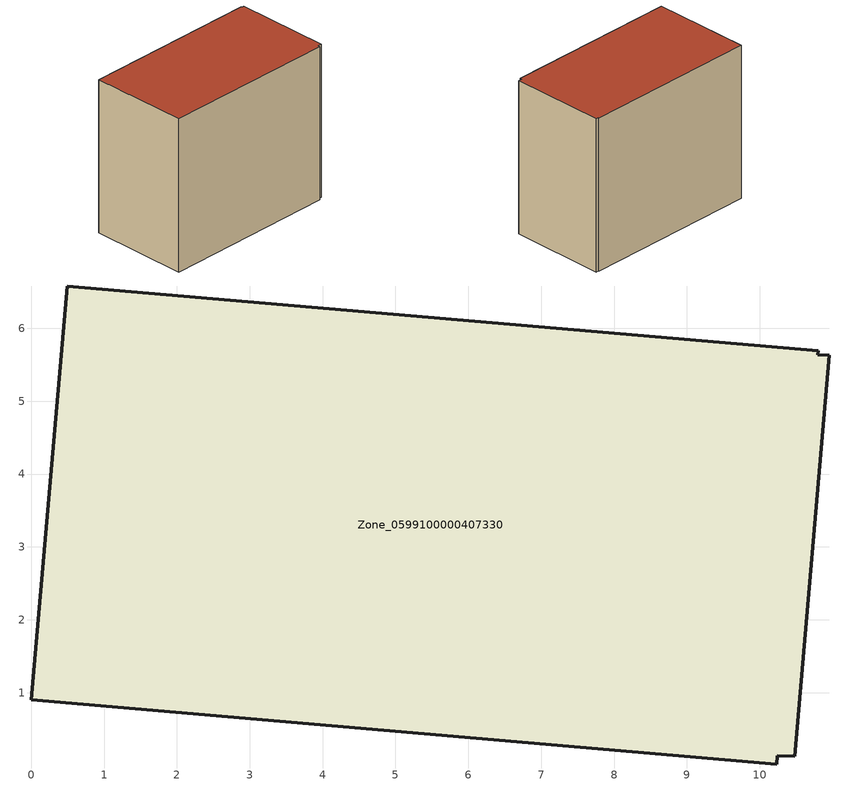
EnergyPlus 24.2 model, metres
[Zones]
Zone_0599100000407330
 floor ground (C_G): 10.95,5.63 10.48,0.13 10.24,0.13 10.23,0.02 0,0.9 0.49,6.58 10.8,5.69 10.8,5.64 z0
 wall outside (C_F): 0,0.9 10.23,0.02 10.24,0.13 10.48,0.13 10.95,5.63 10.8,5.64 10.8,5.69 0.49,6.58 0,0.9 z0:9.03
 roof outside (C_R): 10.48,0.13 10.95,5.63 10.8,5.64 10.8,5.69 0.49,6.58 0,0.9 10.23,0.02 10.24,0.13 z9.03
[BUILDING]
Pand.0599100000407330: North Axis=0; Terrain=City; Loads Convergence Tolerance Value=0.04; Temperature Convergence Tolerance Value=0.4; Solar Distribution=FullExterior; Maximum Number of Warmup Days=25; Minimum Number of Warmup Days=1
[Site:Location]
Rotterdam.The.Hague.AP_ZH_NLD Design_Conditions: Latitude=51.96; Longitude=4.45; Time Zone=1; Elevation=-4.5
[SITE:GROUNDTEMPERATURE:BUILDINGSURFACE]
18, 18, 18, 18, 18, 18, 18, 18, 18, 18, 18, 18
[MATERIAL] Thermal Absorptance=0.9; Solar Absorptance=0.7; Visible Absorptance=0.7
Name | Roughness | Thickness | Conductivity | Density | Specific Heat
G.TI.2006-2014 | MediumSmooth | 0.15 | 0.06 | 540 | 1210
F.TI.2006-2014 | Rough | 0.3 | 0.12 | 1920 | 840
R.TI.2006-2014 | MediumRough | 0.2 | 0.08 | 1500 | 1000
[CONSTRUCTION]
C_G: G.TI.2006-2014
C_F: F.TI.2006-2014
C_R: R.TI.2006-2014
[ZONE]
Zone_0599100000407330: Type=1; Multiplier=1; Ceiling Height=Autocalculate; Volume=Autocalculate; Floor Area=autocalculate; Part of Total Floor Area=Yes
[ZONEINFILTRATION:DESIGNFLOWRATE]
Infil_Zone_0599100000407330: Zone or ZoneList or Space or SpaceList=Zone_0599100000407330; Schedule=AlwaysOn; Design Flow Rate Calculation Method=Flow/Area; Flow Rate per Floor Area=0.0015; Constant Term Coefficient=1; Temperature Term Coefficient=0; Velocity Term Coefficient=0; Velocity Squared Term Coefficient=0
[HVACTEMPLATE:ZONE:IDEALLOADSAIRSYSTEM]
Zone_0599100000407330: Maximum Heating Supply Air Temperature=50; Minimum Cooling Supply Air Temperature=13; Maximum Heating Supply Air Humidity Ratio=0.0156; Minimum Cooling Supply Air Humidity Ratio=0.0077; Heating Limit=NoLimit; Cooling Limit=NoLimit; Dehumidification Control Type=ConstantSensibleHeatRatio; Cooling Sensible Heat Ratio=0.7; Dehumidification Setpoint=60; Humidification Control Type=None; Humidification Setpoint=30; Outdoor Air Method=None; Outdoor Air Flow Rate per Person=0.00944; Outdoor Air Flow Rate per Zone Floor Area=0; Outdoor Air Flow Rate per Zone=0; Demand Controlled Ventilation Type=None; Outdoor Air Economizer Type=NoEconomizer; Heat Recovery Type=None; Sensible Heat Recovery Effectiveness=0.7; Latent Heat Recovery Effectiveness=0.65
[ZONECONTROL:THERMOSTAT]
ThermostatControl_Zone_0599100000407330: Zone or ZoneList=Zone_0599100000407330; Control Type Schedule=DualSetpointControlType; Control 1=Thermostat_Zone_0599100000407330; Temperature Difference Between Cutout And Setpoint=0
[THERMOSTATSETPOINT:DUALSETPOINT]
Thermostat_Zone_0599100000407330: Heating Setpoint Temperature Schedule=HeatingSetpoint_Zone_0599100000407330; Cooling Setpoint Temperature Schedule=CoolingSetpoint_Zone_0599100000407330
[SCHEDULE:COMPACT]
HeatingSetpoint_Zone_0599100000407330: Through: 12/31, For: AllDays, Until: 24:00, 21
CoolingSetpoint_Zone_0599100000407330: Through: 12/31, For: AllDays, Until: 24:00, 24
DualSetpointControlType: Through: 12/31, For: AllDays, Until: 24:00, 4
AlwaysOn: Through: 12/31, For: AllDays, Until: 24:00, 1
